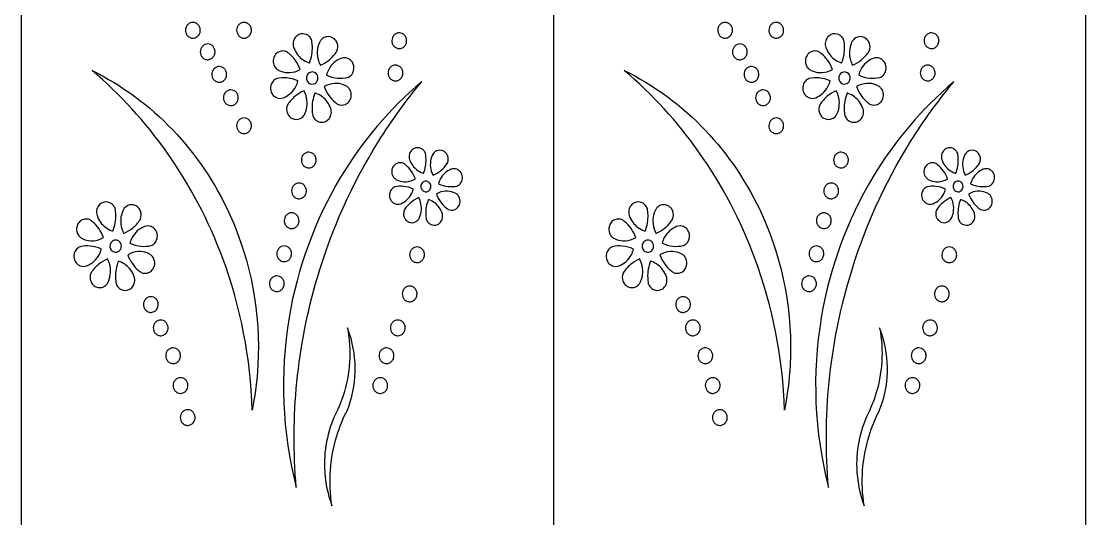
# Model space of a CAD drawing. Header units: millimetres. Extents: x -250 to 750, y -1000 to 1000.
# Drawn here: x -250 to 750, y -91 to 376 of the extents above; entities that cross this region are included whole.
import ezdxf

# ---------------------------------------------------------------- set-up
doc = ezdxf.new("R2010")
doc.units = ezdxf.units.MM

msp = doc.modelspace()

# ---------------------------------------------------------------- linework, layer by layer
msp.add_line((250, 1000), (250, -1000))
msp.add_lwpolyline([(250, 1000), (-250, 1000), (-250, -1000), (250, -1000), (750, -1000), (750, 1000)], close=True)
for points in [[(-81.81, 367.14, 0.110299), (-82.53, 370.41, 0.089418), (-84.02, 372.53, 0.093099), (-86.11, 373.95, 0.203126), (-91.27, 374.01, 0.100249), (-93.57, 372.46, 0.102035), (-95.2, 369.92, 0.177057), (-95.28, 364.59, 0.08836), (-94.02, 362.32, 0.09056), (-92.11, 360.68, 0.116579), (-89.2, 359.78, 0.136932), (-85.69, 360.52, 0.100625), (-83.51, 362.31, 0.105929), (-82.07, 365.14, 0.064844)], [(-33.77, 367.14, 0.110299), (-34.49, 370.41, 0.089418), (-35.98, 372.53, 0.093099), (-38.08, 373.95, 0.203126), (-43.23, 374.01, 0.100249), (-45.53, 372.46, 0.102035), (-47.16, 369.92, 0.177057), (-47.25, 364.59, 0.08836), (-45.98, 362.32, 0.09056), (-44.08, 360.68, 0.116579), (-41.17, 359.78, 0.136932), (-37.66, 360.52, 0.100625), (-35.47, 362.31, 0.105929), (-34.03, 365.14, 0.064844)], [(418.19, 367.14, 0.110299), (417.47, 370.41, 0.089418), (415.98, 372.53, 0.093099), (413.89, 373.95, 0.203126), (408.73, 374.01, 0.100249), (406.43, 372.46, 0.102035), (404.8, 369.92, 0.177057), (404.72, 364.59, 0.08836), (405.98, 362.32, 0.09056), (407.89, 360.68, 0.116579), (410.8, 359.78, 0.136932), (414.31, 360.52, 0.100625), (416.49, 362.31, 0.105929), (417.93, 365.14, 0.064844)], [(466.23, 367.14, 0.110299), (465.51, 370.41, 0.089418), (464.02, 372.53, 0.093099), (461.92, 373.95, 0.203126), (456.77, 374.01, 0.100249), (454.47, 372.46, 0.102035), (452.84, 369.92, 0.177057), (452.75, 364.59, 0.08836), (454.02, 362.32, 0.09056), (455.92, 360.68, 0.116579), (458.83, 359.78, 0.136932), (462.34, 360.52, 0.100625), (464.53, 362.31, 0.105929), (465.97, 365.14, 0.064844)], [(20.72, 336.5, 0.106266), (23.49, 351.9, 0.038213), (22.87, 357.55, 0.100054), (20.95, 360.84, 0.104745), (17.96, 363.05, 0.217206), (10.82, 363.07, 0.114441), (7.53, 360.52, 0.126113), (5.49, 356.04, 0.128843), (5.89, 350.94, 0.074781), (9.14, 344.71, 0.073428), (13.74, 340.02, 0.07979), (19.73, 336.81, 0.012263)], [(30.96, 334.29, 0.075799), (39.48, 339.47, 0.073269), (46.2, 347.06, 0.004152), (46.52, 347.56, 0.193094), (46.75, 355.07, 0.099418), (44.79, 358.3, 0.104029), (41.79, 360.45, 0.215289), (34.7, 360.39, 0.113442), (31.46, 357.85, 0.067314), (30.1, 355.61, 0.177789), (29.13, 338.68, 0.049705)], [(112.05, 357.36, 0.110299), (111.32, 360.63, 0.089418), (109.84, 362.75, 0.093099), (107.74, 364.17, 0.203126), (102.59, 364.23, 0.100249), (100.29, 362.68, 0.102035), (98.66, 360.14, 0.177057), (98.57, 354.81, 0.08836), (99.84, 352.54, 0.09056), (101.74, 350.9, 0.116579), (104.65, 350, 0.136932), (108.16, 350.74, 0.100625), (110.35, 352.53, 0.105929), (111.79, 355.36, 0.064844)], [(520.72, 336.5, 0.106266), (523.49, 351.9, 0.038213), (522.87, 357.55, 0.100054), (520.95, 360.84, 0.104745), (517.96, 363.05, 0.217206), (510.82, 363.07, 0.114441), (507.53, 360.52, 0.126113), (505.49, 356.04, 0.128843), (505.89, 350.94, 0.074781), (509.14, 344.71, 0.073428), (513.74, 340.02, 0.07979), (519.73, 336.81, 0.012263)], [(530.96, 334.29, 0.075799), (539.48, 339.47, 0.073269), (546.2, 347.06, 0.004152), (546.52, 347.56, 0.193094), (546.75, 355.07, 0.099418), (544.79, 358.3, 0.104029), (541.79, 360.45, 0.215289), (534.7, 360.39, 0.113442), (531.46, 357.85, 0.067314), (530.1, 355.61, 0.177789), (529.13, 338.68, 0.049705)], [(612.05, 357.36, 0.110299), (611.32, 360.63, 0.089418), (609.84, 362.75, 0.093099), (607.74, 364.17, 0.203126), (602.59, 364.23, 0.100249), (600.29, 362.68, 0.102035), (598.66, 360.14, 0.177057), (598.57, 354.81, 0.08836), (599.84, 352.54, 0.09056), (601.74, 350.9, 0.116579), (604.65, 350, 0.136932), (608.16, 350.74, 0.100625), (610.35, 352.53, 0.105929), (611.79, 355.36, 0.064844)], [(-67.96, 346.89, 0.110299), (-68.68, 350.16, 0.089418), (-70.17, 352.28, 0.093099), (-72.26, 353.7, 0.203126), (-77.42, 353.76, 0.100249), (-79.72, 352.21, 0.102035), (-81.35, 349.67, 0.177057), (-81.43, 344.34, 0.08836), (-80.17, 342.07, 0.09056), (-78.26, 340.43, 0.116579), (-75.35, 339.53, 0.136932), (-71.85, 340.27, 0.100625), (-69.66, 342.06, 0.105929), (-68.22, 344.89, 0.064844)], [(432.04, 346.89, 0.110299), (431.32, 350.16, 0.089418), (429.83, 352.28, 0.093099), (427.74, 353.7, 0.203126), (422.58, 353.76, 0.100249), (420.28, 352.21, 0.102035), (418.65, 349.67, 0.177057), (418.57, 344.34, 0.08836), (419.83, 342.07, 0.09056), (421.74, 340.43, 0.116579), (424.65, 339.53, 0.136932), (428.15, 340.27, 0.100625), (430.34, 342.06, 0.105929), (431.78, 344.89, 0.064844)], [(12, 330.39, 0.066308), (7.62, 338.73, 0.065175), (1.6, 345.26, 0.020054), (-0.52, 346.89, 0.222022), (-7.8, 347.04, 0.113655), (-11.09, 344.56, 0.119611), (-13.14, 340.36, 0.147202), (-12.7, 334.57, 0.099597), (-10.69, 331.38, 0.089767), (-8.12, 329.49, 0.100566), (-0.05, 327.37, 0.116109), (9.43, 329.06, 0.033584)], [(36.72, 325.06, 0.085646), (47.11, 322.23, 0.075785), (56.58, 322.77, 0.115147), (59.99, 325.13, 0.120957), (62.2, 329.27, 0.154149), (61.87, 335.34, 0.100379), (59.86, 338.56, 0.105057), (56.81, 340.69, 0.195338), (50.35, 340.77, 0.089897), (43.69, 336.65, 0.086368), (38.78, 330.34, 0.058708)], [(512, 330.39, 0.066308), (507.62, 338.73, 0.065175), (501.6, 345.26, 0.020054), (499.48, 346.89, 0.222022), (492.2, 347.04, 0.113655), (488.91, 344.56, 0.119611), (486.86, 340.36, 0.147202), (487.3, 334.57, 0.099597), (489.31, 331.38, 0.089767), (491.88, 329.49, 0.100566), (499.95, 327.37, 0.116109), (509.43, 329.06, 0.033584)], [(536.72, 325.06, 0.085646), (547.11, 322.23, 0.075785), (556.58, 322.77, 0.115147), (559.99, 325.13, 0.120957), (562.2, 329.27, 0.154149), (561.87, 335.34, 0.100379), (559.86, 338.56, 0.105057), (556.81, 340.69, 0.195338), (550.35, 340.77, 0.089897), (543.69, 336.65, 0.086368), (538.78, 330.34, 0.058708)], [(-57.09, 325.72, 0.110299), (-57.81, 328.99, 0.089418), (-59.3, 331.11, 0.093099), (-61.39, 332.53, 0.203126), (-66.55, 332.59, 0.100249), (-68.85, 331.04, 0.102035), (-70.48, 328.5, 0.177057), (-70.57, 323.18, 0.08836), (-69.3, 320.9, 0.09056), (-67.4, 319.27, 0.116579), (-64.48, 318.37, 0.136932), (-60.98, 319.11, 0.100625), (-58.79, 320.89, 0.105929), (-57.35, 323.73, 0.064844)], [(108.5, 327.04, 0.110299), (107.77, 330.31, 0.089418), (106.29, 332.43, 0.093099), (104.19, 333.85, 0.203126), (99.03, 333.91, 0.100249), (96.74, 332.36, 0.102035), (95.11, 329.82, 0.177057), (95.02, 324.49, 0.08836), (96.28, 322.22, 0.09056), (98.19, 320.59, 0.116579), (101.1, 319.69, 0.136932), (104.61, 320.43, 0.100625), (106.8, 322.21, 0.105929), (108.24, 325.04, 0.064844)], [(442.91, 325.72, 0.110299), (442.19, 328.99, 0.089418), (440.7, 331.11, 0.093099), (438.61, 332.53, 0.203126), (433.45, 332.59, 0.100249), (431.15, 331.04, 0.102035), (429.52, 328.5, 0.177057), (429.43, 323.18, 0.08836), (430.7, 320.9, 0.09056), (432.6, 319.27, 0.116579), (435.52, 318.37, 0.136932), (439.02, 319.11, 0.100625), (441.21, 320.89, 0.105929), (442.65, 323.73, 0.064844)], [(608.5, 327.04, 0.110299), (607.77, 330.31, 0.089418), (606.29, 332.43, 0.093099), (604.19, 333.85, 0.203126), (599.03, 333.91, 0.100249), (596.74, 332.36, 0.102035), (595.11, 329.82, 0.177057), (595.02, 324.49, 0.08836), (596.28, 322.22, 0.09056), (598.19, 320.59, 0.116579), (601.1, 319.69, 0.136932), (604.61, 320.43, 0.100625), (606.8, 322.21, 0.105929), (608.24, 325.04, 0.064844)], [(-183.56, 329.49, -0.086819), (-107.73, 273.6, -0.083552), (-54.05, 193.93, -0.120331), (-27.72, 52.79, -0.03521), (-33.05, 10.54, 0.081691), (-60.75, 152.84, 0.06568), (-113.37, 252.7, 0.063162)], [(9.92, 319.54, 0.085646), (-0.47, 322.36, 0.075785), (-9.94, 321.82, 0.115147), (-13.35, 319.46, 0.120957), (-15.56, 315.32, 0.154149), (-15.23, 309.26, 0.100379), (-13.22, 306.03, 0.105057), (-10.17, 303.91, 0.195338), (-3.7, 303.82, 0.089897), (2.95, 307.94, 0.086368), (7.86, 314.25, 0.058708)], [(28.7, 322.3, 0.110299), (28.14, 324.83, 0.089418), (26.99, 326.46, 0.093099), (25.37, 327.57, 0.203126), (21.38, 327.61, 0.100249), (19.6, 326.41, 0.102035), (18.34, 324.45, 0.177057), (18.27, 320.33, 0.08836), (19.25, 318.57, 0.09056), (20.73, 317.31, 0.116579), (22.98, 316.61, 0.136932), (25.69, 317.18, 0.100625), (27.38, 318.56, 0.105929), (28.5, 320.75, 0.064844)], [(316.44, 329.49, -0.086819), (392.27, 273.6, -0.083552), (445.95, 193.93, -0.120331), (472.28, 52.79, -0.03521), (466.95, 10.54, 0.081691), (439.25, 152.84, 0.06568), (386.63, 252.7, 0.063162)], [(509.92, 319.54, 0.085646), (499.53, 322.36, 0.075785), (490.06, 321.82, 0.115147), (486.65, 319.46, 0.120957), (484.44, 315.32, 0.154149), (484.77, 309.26, 0.100379), (486.78, 306.03, 0.105057), (489.83, 303.91, 0.195338), (496.3, 303.82, 0.089897), (502.95, 307.94, 0.086368), (507.86, 314.25, 0.058708)], [(528.7, 322.3, 0.110299), (528.14, 324.83, 0.089418), (526.99, 326.46, 0.093099), (525.37, 327.57, 0.203126), (521.38, 327.61, 0.100249), (519.6, 326.41, 0.102035), (518.34, 324.45, 0.177057), (518.27, 320.33, 0.08836), (519.25, 318.57, 0.09056), (520.73, 317.31, 0.116579), (522.98, 316.61, 0.136932), (525.69, 317.18, 0.100625), (527.38, 318.56, 0.105929), (528.5, 320.75, 0.064844)], [(-46.2, 303.82, 0.110299), (-46.92, 307.09, 0.089418), (-48.41, 309.21, 0.093099), (-50.5, 310.63, 0.203126), (-55.66, 310.69, 0.100249), (-57.96, 309.14, 0.102035), (-59.59, 306.6, 0.177057), (-59.68, 301.27, 0.08836), (-58.41, 299, 0.09056), (-56.51, 297.37, 0.116579), (-53.59, 296.47, 0.136932), (-50.09, 297.21, 0.100625), (-47.9, 298.99, 0.105929), (-46.46, 301.82, 0.064844)], [(8.32, -62.08, -0.093365), (27.94, 134.14, -0.068495), (85.5, 262.66, -0.034634), (126.2, 318.87, 0.081981), (50.04, 229.21, 0.093165), (1.61, 97.47, 0.104896)], [(15.68, 310.3, 0.075799), (7.16, 305.12, 0.073269), (0.44, 297.53, 0.004152), (0.12, 297.03, 0.193094), (-0.11, 289.52, 0.099418), (1.85, 286.3, 0.104029), (4.85, 284.15, 0.215289), (11.94, 284.21, 0.113442), (15.19, 286.75, 0.067314), (16.54, 288.98, 0.177789), (17.51, 305.91, 0.049705)], [(34.64, 314.2, 0.066308), (39.02, 305.86, 0.065175), (45.04, 299.34, 0.020054), (47.16, 297.71, 0.222022), (54.44, 297.55, 0.113655), (57.73, 300.04, 0.119611), (59.78, 304.23, 0.147202), (59.34, 310.02, 0.099597), (57.33, 313.21, 0.089767), (54.76, 315.11, 0.100566), (46.69, 317.23, 0.116109), (37.21, 315.53, 0.033584)], [(453.8, 303.82, 0.110299), (453.08, 307.09, 0.089418), (451.59, 309.21, 0.093099), (449.5, 310.63, 0.203126), (444.34, 310.69, 0.100249), (442.04, 309.14, 0.102035), (440.41, 306.6, 0.177057), (440.32, 301.27, 0.08836), (441.59, 299, 0.09056), (443.49, 297.37, 0.116579), (446.41, 296.47, 0.136932), (449.91, 297.21, 0.100625), (452.1, 298.99, 0.105929), (453.54, 301.82, 0.064844)], [(508.32, -62.08, -0.093365), (527.94, 134.14, -0.068495), (585.5, 262.66, -0.034634), (626.2, 318.87, 0.081981), (550.04, 229.21, 0.093165), (501.61, 97.47, 0.104896)], [(515.68, 310.3, 0.075799), (507.16, 305.12, 0.073269), (500.44, 297.53, 0.004152), (500.12, 297.03, 0.193094), (499.89, 289.52, 0.099418), (501.85, 286.3, 0.104029), (504.85, 284.15, 0.215289), (511.94, 284.21, 0.113442), (515.19, 286.75, 0.067314), (516.54, 288.98, 0.177789), (517.51, 305.91, 0.049705)], [(534.64, 314.2, 0.066308), (539.02, 305.86, 0.065175), (545.04, 299.34, 0.020054), (547.16, 297.71, 0.222022), (554.44, 297.55, 0.113655), (557.73, 300.04, 0.119611), (559.78, 304.23, 0.147202), (559.34, 310.02, 0.099597), (557.33, 313.21, 0.089767), (554.76, 315.11, 0.100566), (546.69, 317.23, 0.116109), (537.21, 315.53, 0.033584)], [(25.92, 308.09, 0.106266), (23.15, 292.7, 0.038213), (23.77, 287.04, 0.100054), (25.69, 283.76, 0.104745), (28.68, 281.54, 0.217206), (35.82, 281.53, 0.114441), (39.11, 284.07, 0.126113), (41.15, 288.55, 0.128843), (40.75, 293.65, 0.074781), (37.5, 299.88, 0.073428), (32.9, 304.57, 0.07979), (26.91, 307.78, 0.012263)], [(525.92, 308.09, 0.106266), (523.15, 292.7, 0.038213), (523.77, 287.04, 0.100054), (525.69, 283.76, 0.104745), (528.68, 281.54, 0.217206), (535.82, 281.53, 0.114441), (539.11, 284.07, 0.126113), (541.15, 288.55, 0.128843), (540.75, 293.65, 0.074781), (537.5, 299.88, 0.073428), (532.9, 304.57, 0.07979), (526.91, 307.78, 0.012263)], [(-33.77, 277.46, 0.110299), (-34.49, 280.73, 0.089418), (-35.98, 282.84, 0.093099), (-38.08, 284.27, 0.203126), (-43.23, 284.33, 0.100249), (-45.53, 282.78, 0.102035), (-47.16, 280.24, 0.177057), (-47.25, 274.91, 0.08836), (-45.98, 272.64, 0.09056), (-44.08, 271, 0.116579), (-41.17, 270.1, 0.136932), (-37.66, 270.84, 0.100625), (-35.47, 272.63, 0.105929), (-34.03, 275.46, 0.064844)], [(466.23, 277.46, 0.110299), (465.51, 280.73, 0.089418), (464.02, 282.84, 0.093099), (461.92, 284.27, 0.203126), (456.77, 284.33, 0.100249), (454.47, 282.78, 0.102035), (452.84, 280.24, 0.177057), (452.75, 274.91, 0.08836), (454.02, 272.64, 0.09056), (455.92, 271, 0.116579), (458.83, 270.1, 0.136932), (462.34, 270.84, 0.100625), (464.53, 272.63, 0.105929), (465.97, 275.46, 0.064844)], [(27.04, 245.29, 0.110299), (26.32, 248.56, 0.089418), (24.83, 250.67, 0.093099), (22.74, 252.1, 0.203126), (17.58, 252.16, 0.100249), (15.28, 250.61, 0.102035), (13.65, 248.07, 0.177057), (13.56, 242.74, 0.08836), (14.83, 240.47, 0.09056), (16.73, 238.83, 0.116579), (19.65, 237.93, 0.136932), (23.15, 238.67, 0.100625), (25.34, 240.46, 0.105929), (26.78, 243.29, 0.064844)], [(127.84, 232.9, 0.106266), (130.27, 246.38, 0.038213), (129.72, 251.32, 0.100054), (128.05, 254.2, 0.104745), (125.43, 256.14, 0.217206), (119.18, 256.15, 0.114441), (116.3, 253.92, 0.126113), (114.51, 250, 0.128843), (114.86, 245.54, 0.074781), (117.71, 240.09, 0.073428), (121.73, 235.99, 0.07979), (126.98, 233.18, 0.012263)], [(136.8, 230.97, 0.075799), (144.26, 235.5, 0.073269), (150.14, 242.15, 0.004152), (150.42, 242.58, 0.193094), (150.62, 249.15, 0.099418), (148.9, 251.97, 0.104029), (146.28, 253.86, 0.215289), (140.08, 253.8, 0.113442), (137.24, 251.58, 0.067314), (136.05, 249.63, 0.177789), (135.2, 234.81, 0.049705)], [(527.04, 245.29, 0.110299), (526.32, 248.56, 0.089418), (524.83, 250.67, 0.093099), (522.74, 252.1, 0.203126), (517.58, 252.16, 0.100249), (515.28, 250.61, 0.102035), (513.65, 248.07, 0.177057), (513.56, 242.74, 0.08836), (514.83, 240.47, 0.09056), (516.73, 238.83, 0.116579), (519.65, 237.93, 0.136932), (523.15, 238.67, 0.100625), (525.34, 240.46, 0.105929), (526.78, 243.29, 0.064844)], [(627.84, 232.9, 0.106266), (630.27, 246.38, 0.038213), (629.72, 251.32, 0.100054), (628.05, 254.2, 0.104745), (625.43, 256.14, 0.217206), (619.18, 256.15, 0.114441), (616.3, 253.92, 0.126113), (614.51, 250, 0.128843), (614.86, 245.54, 0.074781), (617.71, 240.09, 0.073428), (621.73, 235.99, 0.07979), (626.98, 233.18, 0.012263)], [(636.8, 230.97, 0.075799), (644.26, 235.5, 0.073269), (650.14, 242.15, 0.004152), (650.42, 242.58, 0.193094), (650.62, 249.15, 0.099418), (648.9, 251.97, 0.104029), (646.28, 253.86, 0.215289), (640.08, 253.8, 0.113442), (637.24, 251.58, 0.067314), (636.05, 249.63, 0.177789), (635.2, 234.81, 0.049705)], [(120.22, 227.56, 0.066308), (116.38, 234.86, 0.065175), (111.12, 240.57, 0.020054), (109.26, 241.99, 0.222022), (102.89, 242.13, 0.113655), (100.01, 239.95, 0.119611), (98.22, 236.29, 0.147202), (98.6, 231.22, 0.099597), (100.36, 228.43, 0.089767), (102.61, 226.77, 0.100566), (109.67, 224.91, 0.116109), (117.96, 226.4, 0.033584)], [(620.22, 227.56, 0.066308), (616.38, 234.86, 0.065175), (611.12, 240.57, 0.020054), (609.26, 241.99, 0.222022), (602.89, 242.13, 0.113655), (600.01, 239.95, 0.119611), (598.22, 236.29, 0.147202), (598.6, 231.22, 0.099597), (600.36, 228.43, 0.089767), (602.61, 226.77, 0.100566), (609.67, 224.91, 0.116109), (617.96, 226.4, 0.033584)], [(141.84, 222.89, 0.085646), (150.93, 220.42, 0.075785), (159.22, 220.89, 0.115147), (162.2, 222.95, 0.120957), (164.14, 226.58, 0.154149), (163.85, 231.89, 0.100379), (162.09, 234.71, 0.105057), (159.43, 236.57, 0.195338), (153.76, 236.64, 0.089897), (147.94, 233.03, 0.086368), (143.64, 227.52, 0.058708)], [(641.84, 222.89, 0.085646), (650.93, 220.42, 0.075785), (659.22, 220.89, 0.115147), (662.2, 222.95, 0.120957), (664.14, 226.58, 0.154149), (663.85, 231.89, 0.100379), (662.09, 234.71, 0.105057), (659.43, 236.57, 0.195338), (653.76, 236.64, 0.089897), (647.94, 233.03, 0.086368), (643.64, 227.52, 0.058708)], [(17.87, 216.33, 0.110299), (17.14, 219.6, 0.089418), (15.66, 221.71, 0.093099), (13.56, 223.14, 0.203126), (8.41, 223.2, 0.100249), (6.11, 221.65, 0.102035), (4.48, 219.11, 0.177057), (4.39, 213.78, 0.08836), (5.66, 211.51, 0.09056), (7.56, 209.87, 0.116579), (10.47, 208.97, 0.136932), (13.98, 209.71, 0.100625), (16.17, 211.5, 0.105929), (17.61, 214.33, 0.064844)], [(118.39, 218.06, 0.085646), (109.3, 220.53, 0.075785), (101.01, 220.06, 0.115147), (98.03, 218, 0.120957), (96.09, 214.38, 0.154149), (96.39, 209.07, 0.100379), (98.14, 206.24, 0.105057), (100.81, 204.39, 0.195338), (106.47, 204.31, 0.089897), (112.3, 207.92, 0.086368), (116.59, 213.44, 0.058708)], [(134.82, 220.48, 0.110299), (134.33, 222.69, 0.089418), (133.33, 224.12, 0.093099), (131.91, 225.09, 0.203126), (128.42, 225.13, 0.100249), (126.86, 224.08, 0.102035), (125.76, 222.36, 0.177057), (125.7, 218.75, 0.08836), (126.56, 217.22, 0.09056), (127.85, 216.11, 0.116579), (129.82, 215.5, 0.136932), (132.19, 216, 0.100625), (133.67, 217.21, 0.105929), (134.65, 219.13, 0.064844)], [(517.87, 216.33, 0.110299), (517.14, 219.6, 0.089418), (515.66, 221.71, 0.093099), (513.56, 223.14, 0.203126), (508.41, 223.2, 0.100249), (506.11, 221.65, 0.102035), (504.48, 219.11, 0.177057), (504.39, 213.78, 0.08836), (505.66, 211.51, 0.09056), (507.56, 209.87, 0.116579), (510.47, 208.97, 0.136932), (513.98, 209.71, 0.100625), (516.17, 211.5, 0.105929), (517.61, 214.33, 0.064844)], [(618.39, 218.06, 0.085646), (609.3, 220.53, 0.075785), (601.01, 220.06, 0.115147), (598.03, 218, 0.120957), (596.09, 214.38, 0.154149), (596.39, 209.07, 0.100379), (598.14, 206.24, 0.105057), (600.81, 204.39, 0.195338), (606.47, 204.31, 0.089897), (612.3, 207.92, 0.086368), (616.59, 213.44, 0.058708)], [(634.82, 220.48, 0.110299), (634.33, 222.69, 0.089418), (633.33, 224.12, 0.093099), (631.91, 225.09, 0.203126), (628.42, 225.13, 0.100249), (626.86, 224.08, 0.102035), (625.76, 222.36, 0.177057), (625.7, 218.75, 0.08836), (626.56, 217.22, 0.09056), (627.85, 216.11, 0.116579), (629.82, 215.5, 0.136932), (632.19, 216, 0.100625), (633.67, 217.21, 0.105929), (634.65, 219.13, 0.064844)], [(140.02, 213.4, 0.066308), (143.86, 206.09, 0.065175), (149.12, 200.39, 0.020054), (150.98, 198.96, 0.222022), (157.35, 198.83, 0.113655), (160.23, 201, 0.119611), (162.02, 204.67, 0.147202), (161.64, 209.74, 0.099597), (159.88, 212.53, 0.089767), (157.62, 214.19, 0.100566), (150.57, 216.04, 0.116109), (142.27, 214.56, 0.033584)], [(640.02, 213.4, 0.066308), (643.86, 206.09, 0.065175), (649.12, 200.39, 0.020054), (650.98, 198.96, 0.222022), (657.35, 198.83, 0.113655), (660.23, 201, 0.119611), (662.02, 204.67, 0.147202), (661.64, 209.74, 0.099597), (659.88, 212.53, 0.089767), (657.62, 214.19, 0.100566), (650.57, 216.04, 0.116109), (642.27, 214.56, 0.033584)], [(-163.96, 178.63, 0.106266), (-161.19, 194.03, 0.038213), (-161.81, 199.68, 0.100054), (-163.73, 202.97, 0.104745), (-166.71, 205.18, 0.217206), (-173.86, 205.2, 0.114441), (-177.15, 202.65, 0.126113), (-179.19, 198.17, 0.128843), (-178.79, 193.07, 0.074781), (-175.54, 186.84, 0.073428), (-170.94, 182.15, 0.07979), (-164.95, 178.94, 0.012263)], [(-153.72, 176.42, 0.075799), (-145.2, 181.6, 0.073269), (-138.47, 189.19, 0.004152), (-138.16, 189.69, 0.193094), (-137.93, 197.2, 0.099418), (-139.89, 200.42, 0.104029), (-142.89, 202.58, 0.215289), (-149.98, 202.51, 0.113442), (-153.22, 199.97, 0.067314), (-154.58, 197.74, 0.177789), (-155.55, 180.81, 0.049705)], [(123.44, 209.98, 0.075799), (115.98, 205.45, 0.073269), (110.09, 198.8, 0.004152), (109.82, 198.37, 0.193094), (109.62, 191.8, 0.099418), (111.33, 188.98, 0.104029), (113.95, 187.09, 0.215289), (120.16, 187.15, 0.113442), (123, 189.37, 0.067314), (124.18, 191.32, 0.177789), (125.03, 206.14, 0.049705)], [(132.4, 208.05, 0.106266), (129.97, 194.58, 0.038213), (130.51, 189.63, 0.100054), (132.19, 186.75, 0.104745), (134.8, 184.81, 0.217206), (141.06, 184.8, 0.114441), (143.93, 187.03, 0.126113), (145.72, 190.95, 0.128843), (145.37, 195.41, 0.074781), (142.52, 200.86, 0.073428), (138.5, 204.97, 0.07979), (133.26, 207.78, 0.012263)], [(336.04, 178.63, 0.106266), (338.81, 194.03, 0.038213), (338.19, 199.68, 0.100054), (336.27, 202.97, 0.104745), (333.29, 205.18, 0.217206), (326.14, 205.2, 0.114441), (322.85, 202.65, 0.126113), (320.81, 198.17, 0.128843), (321.21, 193.07, 0.074781), (324.46, 186.84, 0.073428), (329.06, 182.15, 0.07979), (335.05, 178.94, 0.012263)], [(346.28, 176.42, 0.075799), (354.8, 181.6, 0.073269), (361.53, 189.19, 0.004152), (361.84, 189.69, 0.193094), (362.07, 197.2, 0.099418), (360.11, 200.42, 0.104029), (357.11, 202.58, 0.215289), (350.02, 202.51, 0.113442), (346.78, 199.97, 0.067314), (345.42, 197.74, 0.177789), (344.45, 180.81, 0.049705)], [(623.44, 209.98, 0.075799), (615.98, 205.45, 0.073269), (610.09, 198.8, 0.004152), (609.82, 198.37, 0.193094), (609.62, 191.8, 0.099418), (611.33, 188.98, 0.104029), (613.95, 187.09, 0.215289), (620.16, 187.15, 0.113442), (623, 189.37, 0.067314), (624.18, 191.32, 0.177789), (625.03, 206.14, 0.049705)], [(632.4, 208.05, 0.106266), (629.97, 194.58, 0.038213), (630.51, 189.63, 0.100054), (632.19, 186.75, 0.104745), (634.8, 184.81, 0.217206), (641.06, 184.8, 0.114441), (643.93, 187.03, 0.126113), (645.72, 190.95, 0.128843), (645.37, 195.41, 0.074781), (642.52, 200.86, 0.073428), (638.5, 204.97, 0.07979), (633.26, 207.78, 0.012263)], [(10.92, 188.36, 0.110299), (10.19, 191.63, 0.089418), (8.71, 193.74, 0.093099), (6.61, 195.17, 0.203126), (1.45, 195.23, 0.100249), (-0.84, 193.68, 0.102035), (-2.47, 191.14, 0.177057), (-2.56, 185.81, 0.08836), (-1.3, 183.54, 0.09056), (0.61, 181.9, 0.116579), (3.52, 181, 0.136932), (7.03, 181.74, 0.100625), (9.22, 183.53, 0.105929), (10.66, 186.36, 0.064844)], [(510.92, 188.36, 0.110299), (510.19, 191.63, 0.089418), (508.71, 193.74, 0.093099), (506.61, 195.17, 0.203126), (501.45, 195.23, 0.100249), (499.16, 193.68, 0.102035), (497.53, 191.14, 0.177057), (497.44, 185.81, 0.08836), (498.7, 183.54, 0.09056), (500.61, 181.9, 0.116579), (503.52, 181, 0.136932), (507.03, 181.74, 0.100625), (509.22, 183.53, 0.105929), (510.66, 186.36, 0.064844)], [(-172.67, 172.52, 0.066308), (-177.06, 180.86, 0.065175), (-183.08, 187.38, 0.020054), (-185.2, 189.02, 0.222022), (-192.48, 189.17, 0.113655), (-195.77, 186.68, 0.119611), (-197.81, 182.49, 0.147202), (-197.38, 176.7, 0.099597), (-195.37, 173.51, 0.089767), (-192.8, 171.61, 0.100566), (-184.73, 169.5, 0.116109), (-175.25, 171.19, 0.033584)], [(-147.96, 167.18, 0.085646), (-137.57, 164.36, 0.075785), (-128.1, 164.9, 0.115147), (-124.69, 167.26, 0.120957), (-122.48, 171.4, 0.154149), (-122.81, 177.46, 0.100379), (-124.82, 180.69, 0.105057), (-127.86, 182.81, 0.195338), (-134.33, 182.9, 0.089897), (-140.99, 178.78, 0.086368), (-145.9, 172.47, 0.058708)], [(327.33, 172.52, 0.066308), (322.94, 180.86, 0.065175), (316.92, 187.38, 0.020054), (314.8, 189.02, 0.222022), (307.52, 189.17, 0.113655), (304.23, 186.68, 0.119611), (302.19, 182.49, 0.147202), (302.62, 176.7, 0.099597), (304.63, 173.51, 0.089767), (307.2, 171.61, 0.100566), (315.27, 169.5, 0.116109), (324.75, 171.19, 0.033584)], [(352.04, 167.18, 0.085646), (362.43, 164.36, 0.075785), (371.9, 164.9, 0.115147), (375.31, 167.26, 0.120957), (377.52, 171.4, 0.154149), (377.19, 177.46, 0.100379), (375.18, 180.69, 0.105057), (372.14, 182.81, 0.195338), (365.67, 182.9, 0.089897), (359.01, 178.78, 0.086368), (354.1, 172.47, 0.058708)], [(-155.98, 164.42, 0.110299), (-156.54, 166.95, 0.089418), (-157.69, 168.59, 0.093099), (-159.31, 169.69, 0.203126), (-163.3, 169.74, 0.100249), (-165.08, 168.54, 0.102035), (-166.34, 166.58, 0.177057), (-166.4, 162.46, 0.08836), (-165.43, 160.7, 0.09056), (-163.95, 159.43, 0.116579), (-161.7, 158.74, 0.136932), (-158.99, 159.31, 0.100625), (-157.3, 160.69, 0.105929), (-156.18, 162.88, 0.064844)], [(344.02, 164.42, 0.110299), (343.46, 166.95, 0.089418), (342.31, 168.59, 0.093099), (340.69, 169.69, 0.203126), (336.7, 169.74, 0.100249), (334.92, 168.54, 0.102035), (333.66, 166.58, 0.177057), (333.6, 162.46, 0.08836), (334.57, 160.7, 0.09056), (336.05, 159.43, 0.116579), (338.3, 158.74, 0.136932), (341.01, 159.31, 0.100625), (342.7, 160.69, 0.105929), (343.82, 162.88, 0.064844)], [(-174.76, 161.67, 0.085646), (-185.15, 164.49, 0.075785), (-194.62, 163.95, 0.115147), (-198.03, 161.59, 0.120957), (-200.24, 157.45, 0.154149), (-199.91, 151.39, 0.100379), (-197.9, 148.16, 0.105057), (-194.85, 146.04, 0.195338), (-188.38, 145.95, 0.089897), (-181.72, 150.07, 0.086368), (-176.82, 156.38, 0.058708)], [(3.96, 157.24, 0.110299), (3.24, 160.51, 0.089418), (1.75, 162.62, 0.093099), (-0.34, 164.05, 0.203126), (-5.5, 164.11, 0.100249), (-7.8, 162.56, 0.102035), (-9.43, 160.02, 0.177057), (-9.51, 154.69, 0.08836), (-8.25, 152.42, 0.09056), (-6.34, 150.78, 0.116579), (-3.43, 149.88, 0.136932), (0.07, 150.62, 0.100625), (2.26, 152.41, 0.105929), (3.7, 155.24, 0.064844)], [(128.77, 156.33, 0.110299), (128.05, 159.6, 0.089418), (126.56, 161.72, 0.093099), (124.46, 163.15, 0.203126), (119.31, 163.2, 0.100249), (117.01, 161.66, 0.102035), (115.38, 159.11, 0.177057), (115.29, 153.79, 0.08836), (116.56, 151.51, 0.09056), (118.46, 149.88, 0.116579), (121.37, 148.98, 0.136932), (124.88, 149.72, 0.100625), (127.07, 151.51, 0.105929), (128.51, 154.34, 0.064844)], [(325.24, 161.67, 0.085646), (314.85, 164.49, 0.075785), (305.38, 163.95, 0.115147), (301.97, 161.59, 0.120957), (299.76, 157.45, 0.154149), (300.09, 151.39, 0.100379), (302.1, 148.16, 0.105057), (305.15, 146.04, 0.195338), (311.62, 145.95, 0.089897), (318.28, 150.07, 0.086368), (323.18, 156.38, 0.058708)], [(503.96, 157.24, 0.110299), (503.24, 160.51, 0.089418), (501.75, 162.62, 0.093099), (499.66, 164.05, 0.203126), (494.5, 164.11, 0.100249), (492.2, 162.56, 0.102035), (490.57, 160.02, 0.177057), (490.49, 154.69, 0.08836), (491.75, 152.42, 0.09056), (493.66, 150.78, 0.116579), (496.57, 149.88, 0.136932), (500.07, 150.62, 0.100625), (502.26, 152.41, 0.105929), (503.7, 155.24, 0.064844)], [(628.77, 156.33, 0.110299), (628.05, 159.6, 0.089418), (626.56, 161.72, 0.093099), (624.46, 163.15, 0.203126), (619.31, 163.2, 0.100249), (617.01, 161.66, 0.102035), (615.38, 159.11, 0.177057), (615.29, 153.79, 0.08836), (616.56, 151.51, 0.09056), (618.46, 149.88, 0.116579), (621.37, 148.98, 0.136932), (624.88, 149.72, 0.100625), (627.07, 151.51, 0.105929), (628.51, 154.34, 0.064844)], [(-168.99, 152.43, 0.075799), (-177.52, 147.25, 0.073269), (-184.24, 139.66, 0.004152), (-184.56, 139.16, 0.193094), (-184.79, 131.65, 0.099418), (-182.83, 128.43, 0.104029), (-179.83, 126.27, 0.215289), (-172.74, 126.34, 0.113442), (-169.49, 128.88, 0.067314), (-168.14, 131.11, 0.177789), (-167.17, 148.04, 0.049705)], [(-158.76, 150.22, 0.106266), (-161.53, 134.82, 0.038213), (-160.91, 129.17, 0.100054), (-158.99, 125.88, 0.104745), (-156, 123.67, 0.217206), (-148.86, 123.65, 0.114441), (-145.57, 126.2, 0.126113), (-143.53, 130.68, 0.128843), (-143.93, 135.78, 0.074781), (-147.18, 142.01, 0.073428), (-151.78, 146.7, 0.07979), (-157.77, 149.91, 0.012263)], [(-150.04, 156.33, 0.066308), (-145.66, 147.99, 0.065175), (-139.64, 141.46, 0.020054), (-137.52, 139.83, 0.222022), (-130.24, 139.68, 0.113655), (-126.95, 142.17, 0.119611), (-124.9, 146.36, 0.147202), (-125.34, 152.15, 0.099597), (-127.35, 155.34, 0.089767), (-129.92, 157.24, 0.100566), (-137.99, 159.35, 0.116109), (-147.47, 157.66, 0.033584)], [(331.01, 152.43, 0.075799), (322.48, 147.25, 0.073269), (315.76, 139.66, 0.004152), (315.44, 139.16, 0.193094), (315.21, 131.65, 0.099418), (317.17, 128.43, 0.104029), (320.17, 126.27, 0.215289), (327.26, 126.34, 0.113442), (330.51, 128.88, 0.067314), (331.86, 131.11, 0.177789), (332.83, 148.04, 0.049705)], [(341.24, 150.22, 0.106266), (338.47, 134.82, 0.038213), (339.09, 129.17, 0.100054), (341.01, 125.88, 0.104745), (344, 123.67, 0.217206), (351.14, 123.65, 0.114441), (354.43, 126.2, 0.126113), (356.47, 130.68, 0.128843), (356.07, 135.78, 0.074781), (352.82, 142.01, 0.073428), (348.22, 146.7, 0.07979), (342.23, 149.91, 0.012263)], [(349.96, 156.33, 0.066308), (354.34, 147.99, 0.065175), (360.36, 141.46, 0.020054), (362.48, 139.83, 0.222022), (369.76, 139.68, 0.113655), (373.05, 142.17, 0.119611), (375.1, 146.36, 0.147202), (374.66, 152.15, 0.099597), (372.65, 155.34, 0.089767), (370.08, 157.24, 0.100566), (362.01, 159.35, 0.116109), (352.53, 157.66, 0.033584)], [(-2.99, 129.17, 0.110299), (-3.71, 132.44, 0.089418), (-5.2, 134.56, 0.093099), (-7.29, 135.98, 0.203126), (-12.45, 136.04, 0.100249), (-14.75, 134.49, 0.102035), (-16.38, 131.95, 0.177057), (-16.47, 126.63, 0.08836), (-15.2, 124.35, 0.09056), (-13.3, 122.72, 0.116579), (-10.38, 121.82, 0.136932), (-6.88, 122.56, 0.100625), (-4.69, 124.34, 0.105929), (-3.25, 127.18, 0.064844)], [(497.01, 129.17, 0.110299), (496.29, 132.44, 0.089418), (494.8, 134.56, 0.093099), (492.71, 135.98, 0.203126), (487.55, 136.04, 0.100249), (485.25, 134.49, 0.102035), (483.62, 131.95, 0.177057), (483.53, 126.63, 0.08836), (484.8, 124.35, 0.09056), (486.7, 122.72, 0.116579), (489.62, 121.82, 0.136932), (493.12, 122.56, 0.100625), (495.31, 124.34, 0.105929), (496.75, 127.18, 0.064844)], [(121.82, 119.58, 0.110299), (121.09, 122.85, 0.089418), (119.61, 124.97, 0.093099), (117.51, 126.4, 0.203126), (112.35, 126.46, 0.100249), (110.06, 124.91, 0.102035), (108.43, 122.37, 0.177057), (108.34, 117.04, 0.08836), (109.6, 114.76, 0.09056), (111.51, 113.13, 0.116579), (114.42, 112.23, 0.136932), (117.93, 112.97, 0.100625), (120.12, 114.76, 0.105929), (121.56, 117.59, 0.064844)], [(621.82, 119.58, 0.110299), (621.09, 122.85, 0.089418), (619.61, 124.97, 0.093099), (617.51, 126.4, 0.203126), (612.35, 126.46, 0.100249), (610.06, 124.91, 0.102035), (608.43, 122.37, 0.177057), (608.34, 117.04, 0.08836), (609.6, 114.76, 0.09056), (611.51, 113.13, 0.116579), (614.42, 112.23, 0.136932), (617.93, 112.97, 0.100625), (620.12, 114.76, 0.105929), (621.56, 117.59, 0.064844)], [(-121.32, 109.59, 0.110299), (-122.05, 112.86, 0.089418), (-123.53, 114.98, 0.093099), (-125.63, 116.41, 0.203126), (-130.79, 116.46, 0.100249), (-133.08, 114.91, 0.102035), (-134.71, 112.37, 0.177057), (-134.8, 107.05, 0.08836), (-133.54, 104.77, 0.09056), (-131.63, 103.14, 0.116579), (-128.72, 102.24, 0.136932), (-125.21, 102.98, 0.100625), (-123.02, 104.77, 0.105929), (-121.58, 107.6, 0.064844)], [(378.68, 109.59, 0.110299), (377.95, 112.86, 0.089418), (376.47, 114.98, 0.093099), (374.37, 116.41, 0.203126), (369.21, 116.46, 0.100249), (366.92, 114.91, 0.102035), (365.29, 112.37, 0.177057), (365.2, 107.05, 0.08836), (366.46, 104.77, 0.09056), (368.37, 103.14, 0.116579), (371.28, 102.24, 0.136932), (374.79, 102.98, 0.100625), (376.98, 104.77, 0.105929), (378.42, 107.6, 0.064844)], [(-112.1, 87.68, 0.110299), (-112.82, 90.96, 0.089418), (-114.31, 93.07, 0.093099), (-116.4, 94.5, 0.203126), (-121.56, 94.56, 0.100249), (-123.86, 93.01, 0.102035), (-125.49, 90.47, 0.177057), (-125.57, 85.14, 0.08836), (-124.31, 82.87, 0.09056), (-122.4, 81.23, 0.116579), (-119.49, 80.33, 0.136932), (-115.99, 81.07, 0.100625), (-113.8, 82.86, 0.105929), (-112.36, 85.69, 0.064844)], [(110.69, 87.68, 0.110299), (109.97, 90.96, 0.089418), (108.48, 93.07, 0.093099), (106.38, 94.5, 0.203126), (101.23, 94.56, 0.100249), (98.93, 93.01, 0.102035), (97.3, 90.47, 0.177057), (97.21, 85.14, 0.08836), (98.48, 82.87, 0.09056), (100.38, 81.23, 0.116579), (103.29, 80.33, 0.136932), (106.8, 81.07, 0.100625), (108.99, 82.86, 0.105929), (110.43, 85.69, 0.064844)], [(387.9, 87.68, 0.110299), (387.18, 90.96, 0.089418), (385.69, 93.07, 0.093099), (383.6, 94.5, 0.203126), (378.44, 94.56, 0.100249), (376.14, 93.01, 0.102035), (374.51, 90.47, 0.177057), (374.43, 85.14, 0.08836), (375.69, 82.87, 0.09056), (377.6, 81.23, 0.116579), (380.51, 80.33, 0.136932), (384.01, 81.07, 0.100625), (386.2, 82.86, 0.105929), (387.64, 85.69, 0.064844)], [(610.69, 87.68, 0.110299), (609.97, 90.96, 0.089418), (608.48, 93.07, 0.093099), (606.38, 94.5, 0.203126), (601.23, 94.56, 0.100249), (598.93, 93.01, 0.102035), (597.3, 90.47, 0.177057), (597.21, 85.14, 0.08836), (598.48, 82.87, 0.09056), (600.38, 81.23, 0.116579), (603.29, 80.33, 0.136932), (606.8, 81.07, 0.100625), (608.99, 82.86, 0.105929), (610.43, 85.69, 0.064844)], [(56.4, 87.68, -0.126199), (52.32, 24.01, -0.028753), (47.06, 10.54, 0.12662), (34.86, -43.69, 0.082481), (41.86, -79.35, -0.114917), (46.43, -13.7, -0.046421), (56.4, 10.54, 0.174771), (58.45, 82.01, 0.014545)], [(556.4, 87.68, -0.126199), (552.32, 24.01, -0.028753), (547.06, 10.54, 0.12662), (534.86, -43.69, 0.082481), (541.86, -79.35, -0.114917), (546.43, -13.7, -0.046421), (556.4, 10.54, 0.174771), (558.45, 82.01, 0.014545)], [(-100.42, 61.56, 0.110299), (-101.15, 64.84, 0.089418), (-102.63, 66.95, 0.093099), (-104.73, 68.38, 0.203126), (-109.88, 68.44, 0.100249), (-112.18, 66.89, 0.102035), (-113.81, 64.35, 0.177057), (-113.9, 59.02, 0.08836), (-112.64, 56.75, 0.09056), (-110.73, 55.11, 0.116579), (-107.82, 54.21, 0.136932), (-104.31, 54.95, 0.100625), (-102.12, 56.74, 0.105929), (-100.68, 59.57, 0.064844)], [(100.05, 61.56, 0.110299), (99.33, 64.84, 0.089418), (97.84, 66.95, 0.093099), (95.75, 68.38, 0.203126), (90.59, 68.44, 0.100249), (88.29, 66.89, 0.102035), (86.66, 64.35, 0.177057), (86.57, 59.02, 0.08836), (87.84, 56.75, 0.09056), (89.74, 55.11, 0.116579), (92.66, 54.21, 0.136932), (96.16, 54.95, 0.100625), (98.35, 56.74, 0.105929), (99.79, 59.57, 0.064844)], [(399.58, 61.56, 0.110299), (398.85, 64.84, 0.089418), (397.37, 66.95, 0.093099), (395.27, 68.38, 0.203126), (390.12, 68.44, 0.100249), (387.82, 66.89, 0.102035), (386.19, 64.35, 0.177057), (386.1, 59.02, 0.08836), (387.36, 56.75, 0.09056), (389.27, 55.11, 0.116579), (392.18, 54.21, 0.136932), (395.69, 54.95, 0.100625), (397.88, 56.74, 0.105929), (399.32, 59.57, 0.064844)], [(600.05, 61.56, 0.110299), (599.33, 64.84, 0.089418), (597.84, 66.95, 0.093099), (595.75, 68.38, 0.203126), (590.59, 68.44, 0.100249), (588.29, 66.89, 0.102035), (586.66, 64.35, 0.177057), (586.57, 59.02, 0.08836), (587.84, 56.75, 0.09056), (589.74, 55.11, 0.116579), (592.66, 54.21, 0.136932), (596.16, 54.95, 0.100625), (598.35, 56.74, 0.105929), (599.79, 59.57, 0.064844)], [(-93.47, 33.54, 0.110299), (-94.19, 36.81, 0.089418), (-95.68, 38.93, 0.093099), (-97.77, 40.35, 0.203126), (-102.93, 40.41, 0.100249), (-105.23, 38.86, 0.102035), (-106.86, 36.32, 0.177057), (-106.95, 30.99, 0.08836), (-105.68, 28.72, 0.09056), (-103.78, 27.08, 0.116579), (-100.86, 26.18, 0.136932), (-97.36, 26.92, 0.100625), (-95.17, 28.71, 0.105929), (-93.73, 31.54, 0.064844)], [(94.19, 33.54, 0.110299), (93.47, 36.81, 0.089418), (91.98, 38.93, 0.093099), (89.89, 40.35, 0.203126), (84.73, 40.41, 0.100249), (82.43, 38.86, 0.102035), (80.8, 36.32, 0.177057), (80.71, 30.99, 0.08836), (81.98, 28.72, 0.09056), (83.88, 27.08, 0.116579), (86.8, 26.18, 0.136932), (90.3, 26.92, 0.100625), (92.49, 28.71, 0.105929), (93.93, 31.54, 0.064844)], [(406.53, 33.54, 0.110299), (405.81, 36.81, 0.089418), (404.32, 38.93, 0.093099), (402.23, 40.35, 0.203126), (397.07, 40.41, 0.100249), (394.77, 38.86, 0.102035), (393.14, 36.32, 0.177057), (393.05, 30.99, 0.08836), (394.32, 28.72, 0.09056), (396.22, 27.08, 0.116579), (399.14, 26.18, 0.136932), (402.64, 26.92, 0.100625), (404.83, 28.71, 0.105929), (406.27, 31.54, 0.064844)], [(594.19, 33.54, 0.110299), (593.47, 36.81, 0.089418), (591.98, 38.93, 0.093099), (589.89, 40.35, 0.203126), (584.73, 40.41, 0.100249), (582.43, 38.86, 0.102035), (580.8, 36.32, 0.177057), (580.71, 30.99, 0.08836), (581.98, 28.72, 0.09056), (583.88, 27.08, 0.116579), (586.8, 26.18, 0.136932), (590.3, 26.92, 0.100625), (592.49, 28.71, 0.105929), (593.93, 31.54, 0.064844)], [(-86.73, 3.5, 0.110299), (-87.45, 6.77, 0.089418), (-88.94, 8.88, 0.093099), (-91.04, 10.31, 0.203126), (-96.19, 10.37, 0.100249), (-98.49, 8.82, 0.102035), (-100.12, 6.28, 0.177057), (-100.21, 0.95, 0.08836), (-98.94, -1.32, 0.09056), (-97.04, -2.96, 0.116579), (-94.13, -3.86, 0.136932), (-90.62, -3.12, 0.100625), (-88.43, -1.33, 0.105929), (-86.99, 1.5, 0.064844)], [(413.27, 3.5, 0.110299), (412.55, 6.77, 0.089418), (411.06, 8.88, 0.093099), (408.96, 10.31, 0.203126), (403.81, 10.37, 0.100249), (401.51, 8.82, 0.102035), (399.88, 6.28, 0.177057), (399.79, 0.95, 0.08836), (401.06, -1.32, 0.09056), (402.96, -2.96, 0.116579), (405.87, -3.86, 0.136932), (409.38, -3.12, 0.100625), (411.57, -1.33, 0.105929), (413.01, 1.5, 0.064844)]]:
    msp.add_lwpolyline(points, format="xyb", close=True)

doc.saveas('drawing.dxf')
